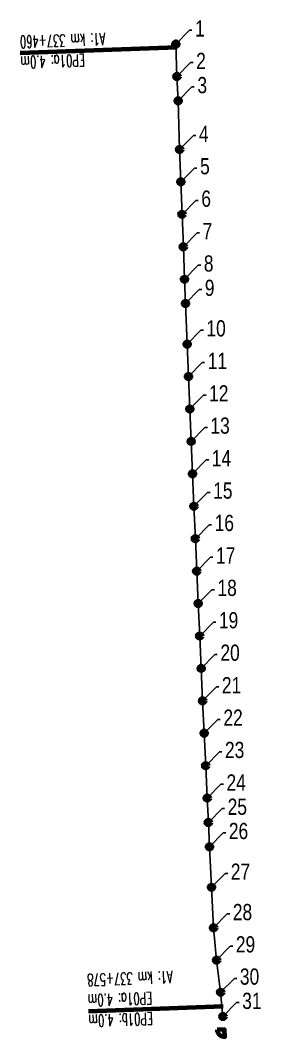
# Model space of a CAD drawing. Header units: metres. Extents: x 7402779 to 7405920, y 5696902 to 5712005.
# Drawn here: x 7402778.6 to 7402808.2, y 5710490.8 to 5710616.1 of the extents above; entities that cross this region are included whole.
import ezdxf

# ---------------------------------------------------------------- set-up
doc = ezdxf.new("R2010")
doc.units = ezdxf.units.M
for name, color, linetype in [('Drzwi ewakuacyjne', 100, 'Continuous'), ('Ekran_akustyczny', 100, 'Continuous'), ('Ekran_akustyczny_4m_opis', 7, 'Continuous'), ('Ekran_akustyczny_pale', 100, 'Continuous'), ('Ekran_akustyczny_pale_opis', 1, 'Continuous')]:
    doc.layers.add(name, color=color, linetype=linetype)
doc.styles.add('CDMSTYLE', font='CDMSIMPL', dxfattribs={"width": 0.8, "bigfont": 'CDMBIGPL'})
doc.styles.add('simplex 0.60', font='simplex.shx', dxfattribs={"width": 0.6})
doc.dimstyles.new('CDM-ME200MM', dxfattribs={"dimscale": 0.2, "dimtxt": 2.5, "dimasz": 1.5, "dimexe": 1.5, "dimexo": 5, "dimgap": 0.5, "dimtad": 1, "dimdec": 0, "dimlfac": 1000, "dimrnd": 1, "dimzin": 9, "dimtxsty": 'CDMSTYLE', "dimblk": 'OBLIQUE', "dimcen": 2.5, "dimdle": 1.5, "dimclrd": 9, "dimclre": 9, "dimadec": 1, "dimazin": 2, "dimtfac": 1, "dimtdec": 0, "dimtix": 1, "dimtmove": 2, "dimatfit": 3, "dimldrblk": 'NONE', "dimfxl": 1, "dimtvp": 1, "dimtolj": 1, "dimtzin": 0, "dimlwd": 25, "dimlwe": 25, "dimarcsym": 0})

# ---------------------------------------------------------------- blocks, each defined once
blk = doc.blocks.new('_None')
blk = doc.blocks.new('_OBLIQUE')
at = {"color": 0, "linetype": 'ByBlock'}
blk.add_line((-0.5, -0.5), (0.5, 0.5), dxfattribs=at)

msp = doc.modelspace()

# ---------------------------------------------------------------- linework, layer by layer
at = {"layer": 'Drzwi ewakuacyjne', "lineweight": 100}
msp.add_lwpolyline([(7402802.85, 5710491.7, 0.414214), (7402803.8, 5710490.85), (7402803.75, 5710491.75)], format="xyb", close=True, dxfattribs=at)
at = {"layer": 'Ekran_akustyczny', "linetype": 'Continuous', "lineweight": -3}
msp.add_lwpolyline([(7402797.77, 5710613.16), (7402797.91, 5710609.17), (7402798.06, 5710606.17), (7402798.24, 5710600.17), (7402798.39, 5710596.18), (7402798.54, 5710592.18), (7402798.7, 5710588.18), (7402798.85, 5710584.18), (7402798.97, 5710581.19), (7402799.17, 5710576.19), (7402799.33, 5710572.19), (7402799.5, 5710568.2), (7402799.66, 5710564.2), (7402799.83, 5710560.21), (7402800, 5710556.21), (7402800.18, 5710552.21), (7402800.35, 5710548.22), (7402800.53, 5710544.22), (7402800.71, 5710540.22), (7402800.89, 5710536.23), (7402801.07, 5710532.23), (7402801.26, 5710528.24), (7402801.45, 5710524.24), (7402801.64, 5710520.25), (7402801.78, 5710517.25), (7402801.92, 5710514.25), (7402802.17, 5710509.26), (7402802.42, 5710504.26), (7402802.79, 5710500.29), (7402803.29, 5710496.32), (7402803.57, 5710493.33)], dxfattribs=at)
at = {"layer": 'Ekran_akustyczny_4m_opis', "lineweight": 100}
for p, q in [((7402778.64, 5710612.1), (7402797.88, 5710612.79)), ((7402787.01, 5710493.99), (7402803.6, 5710494.59))]:
    msp.add_line(p, q, dxfattribs=at)
at = {"layer": 'Ekran_akustyczny_pale', "lineweight": 100}
for centre in [(7402797.77, 5710613.16), (7402797.91, 5710609.17), (7402798.06, 5710606.17), (7402798.24, 5710600.17), (7402798.39, 5710596.18), (7402798.54, 5710592.18), (7402798.7, 5710588.18), (7402798.85, 5710584.18), (7402798.97, 5710581.19), (7402799.17, 5710576.19), (7402799.33, 5710572.19), (7402799.5, 5710568.2), (7402799.66, 5710564.2), (7402799.83, 5710560.2), (7402800, 5710556.21), (7402800.18, 5710552.21), (7402800.35, 5710548.22), (7402800.53, 5710544.22), (7402800.71, 5710540.22), (7402800.89, 5710536.23), (7402801.07, 5710532.23), (7402801.26, 5710528.24), (7402801.45, 5710524.24), (7402801.64, 5710520.25), (7402801.78, 5710517.25), (7402801.92, 5710514.25), (7402802.17, 5710509.26), (7402802.42, 5710504.26), (7402802.79, 5710500.28), (7402803.29, 5710496.32), (7402803.57, 5710493.33)]:
    msp.add_circle(centre, 0.3, dxfattribs=at)

# ---------------------------------------------------------------- texts
at = {"layer": 'Ekran_akustyczny_4m_opis', "lineweight": 100, "char_height": 1.5, "attachment_point": 9, "rotation": 182.0585, "style": 'simplex 0.60'}
for s, insert in [('A1: km 337+460', (7402778.57, 5710614.16)), ('EP01a: 4.0m', (7402778.66, 5710611.64)), ('A1: km 337+578', (7402786.85, 5710498.58)), ('EP01a: 4.0m', (7402786.94, 5710496.05)), ('EP01b: 4.0m', (7402787.03, 5710493.53))]:
    msp.add_mtext(s, dxfattribs=dict(at, insert=insert))
at = {"layer": 'Ekran_akustyczny_pale_opis', "color": 1, "lineweight": 100, "char_height": 2, "attachment_point": 4, "style": 'CDMSTYLE'}
for s, insert in [('1', (7402800.14, 5710615.09)), ('2', (7402800.28, 5710611.09)), ('3', (7402800.43, 5710608.09)), ('4', (7402800.61, 5710602.1)), ('5', (7402800.76, 5710598.1)), ('6', (7402800.91, 5710594.1)), ('7', (7402801.07, 5710590.11)), ('8', (7402801.22, 5710586.11)), ('9', (7402801.34, 5710583.11)), ('10', (7402801.54, 5710578.12)), ('11', (7402801.7, 5710574.12)), ('12', (7402801.87, 5710570.12)), ('13', (7402802.03, 5710566.13)), ('14', (7402802.2, 5710562.13)), ('15', (7402802.37, 5710558.13)), ('16', (7402802.55, 5710554.14)), ('17', (7402802.72, 5710550.14)), ('18', (7402802.9, 5710546.14)), ('19', (7402803.08, 5710542.15)), ('20', (7402803.26, 5710538.15)), ('21', (7402803.44, 5710534.16)), ('22', (7402803.63, 5710530.16)), ('23', (7402803.82, 5710526.17)), ('24', (7402804.01, 5710522.17)), ('25', (7402804.15, 5710519.17)), ('26', (7402804.3, 5710516.18)), ('27', (7402804.54, 5710511.18)), ('28', (7402804.79, 5710506.19)), ('29', (7402805.16, 5710502.21)), ('30', (7402805.66, 5710498.24)), ('31', (7402805.94, 5710495.25))]:
    msp.add_mtext(s, dxfattribs=dict(at, insert=insert))

# ---------------------------------------------------------------- leaders
at = {"layer": 'Ekran_akustyczny_pale_opis', "color": 1, "lineweight": 100, "annotation_type": 0, "has_hookline": 1, "hookline_direction": 0}
for points, text_width in [([(7402797.77, 5710613.16), (7402799.46, 5710614.88), (7402799.76, 5710614.88)], 0.381), ([(7402797.91, 5710609.17), (7402799.6, 5710610.88), (7402799.9, 5710610.88)], 1.07), ([(7402798.06, 5710606.17), (7402799.75, 5710607.88), (7402800.05, 5710607.88)], 1.07), ([(7402798.24, 5710600.17), (7402799.93, 5710601.89), (7402800.23, 5710601.89)], 1.14), ([(7402798.39, 5710596.18), (7402800.08, 5710597.89), (7402800.38, 5710597.89)], 1.07), ([(7402798.54, 5710592.18), (7402800.23, 5710593.89), (7402800.53, 5710593.89)], 0.99), ([(7402798.7, 5710588.18), (7402800.39, 5710589.89), (7402800.69, 5710589.89)], 1.07), ([(7402798.85, 5710584.18), (7402800.54, 5710585.9), (7402800.84, 5710585.9)], 1.07), ([(7402798.97, 5710581.19), (7402800.66, 5710582.9), (7402800.96, 5710582.9)], 0.99), ([(7402799.17, 5710576.19), (7402800.86, 5710577.9), (7402801.16, 5710577.9)], 2.29), ([(7402799.33, 5710572.19), (7402801.02, 5710573.91), (7402801.32, 5710573.91)], 1.6), ([(7402799.5, 5710568.2), (7402801.19, 5710569.91), (7402801.49, 5710569.91)], 2.29), ([(7402799.66, 5710564.2), (7402801.36, 5710565.91), (7402801.66, 5710565.91)], 2.29), ([(7402799.83, 5710560.2), (7402801.52, 5710561.92), (7402801.82, 5710561.92)], 2.36), ([(7402800, 5710556.21), (7402801.69, 5710557.92), (7402801.99, 5710557.92)], 2.29), ([(7402800.18, 5710552.21), (7402801.87, 5710553.92), (7402802.17, 5710553.92)], 2.21), ([(7402800.35, 5710548.22), (7402802.04, 5710549.93), (7402802.34, 5710549.93)], 2.29), ([(7402800.53, 5710544.22), (7402802.22, 5710545.93), (7402802.52, 5710545.93)], 2.29), ([(7402800.71, 5710540.22), (7402802.4, 5710541.94), (7402802.7, 5710541.94)], 2.21), ([(7402800.89, 5710536.23), (7402802.58, 5710537.94), (7402802.88, 5710537.94)], 2.59), ([(7402801.07, 5710532.23), (7402802.76, 5710533.94), (7402803.06, 5710533.94)], 1.9), ([(7402801.26, 5710528.24), (7402802.95, 5710529.95), (7402803.25, 5710529.95)], 2.59), ([(7402801.45, 5710524.24), (7402803.14, 5710525.95), (7402803.44, 5710525.95)], 2.59), ([(7402801.64, 5710520.25), (7402803.33, 5710521.96), (7402803.63, 5710521.96)], 2.67), ([(7402801.78, 5710517.25), (7402803.47, 5710518.96), (7402803.77, 5710518.96)], 2.59), ([(7402801.92, 5710514.25), (7402803.62, 5710515.97), (7402803.92, 5710515.97)], 2.51), ([(7402802.17, 5710509.26), (7402803.86, 5710510.97), (7402804.16, 5710510.97)], 2.59), ([(7402802.42, 5710504.26), (7402804.11, 5710505.98), (7402804.41, 5710505.98)], 2.59), ([(7402802.79, 5710500.28), (7402804.48, 5710502), (7402804.78, 5710502)], 2.51), ([(7402803.29, 5710496.32), (7402804.98, 5710498.03), (7402805.28, 5710498.03)], 2.59), ([(7402803.57, 5710493.33), (7402805.26, 5710495.04), (7402805.56, 5710495.04)], 1.9)]:
    msp.add_leader(points, dimstyle='CDM-ME200MM', override={"dimtxt": 3.5, "dimgap": 0.5, "dimtad": 0, "dimzin": 0, "dimclrd": 1}, dxfattribs=dict(at, text_width=text_width))

doc.saveas('drawing.dxf')
